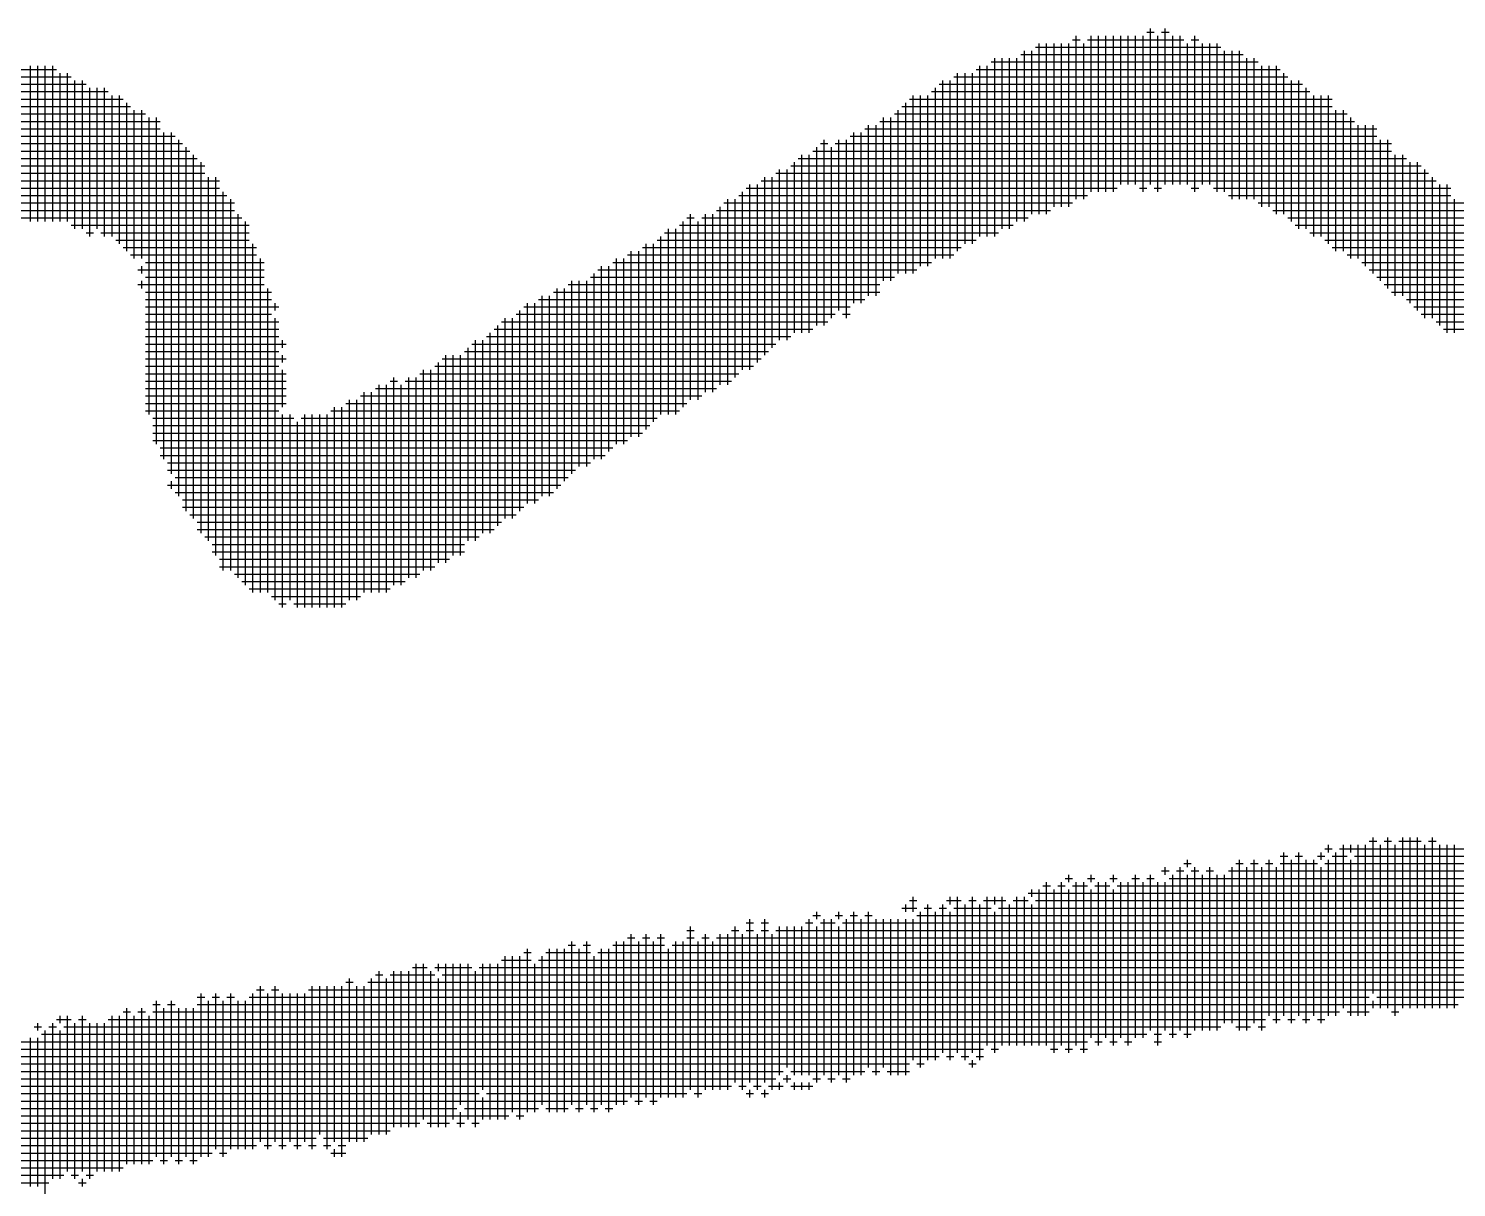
# Model space of a CAD drawing. Header units: feet. Extents: x 0 to 168200, y 0 to 118800.
# Drawn here: x 106787 to 107150.8, y 5637.7 to 5932.8 of the extents above; entities that cross this region are included whole.
import ezdxf

# ---------------------------------------------------------------- set-up
doc = ezdxf.new("R2010")
doc.units = ezdxf.units.FT
doc.header["$LTSCALE"] = 1100
doc.header["$MEASUREMENT"] = 0
doc.layers.add('CX-MISC', color=2, linetype='CONTINUOUS')

# ---------------------------------------------------------------- blocks, each defined once
blk = doc.blocks.new('CXGLOGO-싸인3')
at = {"layer": 'CX-MISC'}
for p, q in [((354.977, 149.737, 1090.783), (355.397, 149.737, 1090.783)), ((355.187, 140.707, 1090.783), (355.187, 149.947, 1090.783)), ((355.817, 149.737, 1090.783), (361.277, 149.737, 1090.783)), ((356.027, 141.127, 1090.783), (356.027, 149.947, 1090.783)), ((356.447, 141.127, 1090.783), (356.447, 149.947, 1090.783)), ((356.867, 141.127, 1090.783), (356.867, 149.947, 1090.783)), ((357.287, 141.127, 1090.783), (357.287, 149.947, 1090.783)), ((357.707, 141.547, 1090.783), (357.707, 149.947, 1090.783)), ((358.127, 141.547, 1090.783), (358.127, 149.947, 1090.783)), ((358.547, 141.547, 1090.783), (358.547, 149.947, 1090.783)), ((358.967, 141.127, 1090.783), (358.967, 149.947, 1090.783)), ((359.177, 150.157, 1090.783), (359.597, 150.157, 1090.783)), ((359.387, 141.547, 1090.783), (359.387, 150.367, 1090.783)), ((359.807, 141.127, 1090.783), (359.807, 149.947, 1090.783)), ((360.017, 150.157, 1090.783), (360.437, 150.157, 1090.783)), ((360.227, 141.547, 1090.783), (360.227, 150.367, 1090.783)), ((360.647, 141.547, 1090.783), (360.647, 149.947, 1090.783)), ((361.067, 141.547, 1090.783), (361.067, 149.947, 1090.783)), ((361.697, 149.737, 1090.783), (362.117, 149.737, 1090.783)), ((361.907, 141.127, 1090.783), (361.907, 149.947, 1090.783)), ((352.037, 148.897, 1090.783), (364.637, 148.897, 1090.783)), ((352.247, 139.447, 1090.783), (352.247, 149.107, 1090.783)), ((352.667, 139.867, 1090.783), (352.667, 149.107, 1090.783)), ((352.877, 149.317, 1090.783), (363.377, 149.317, 1090.783)), ((353.087, 139.867, 1090.783), (353.087, 149.527, 1090.783)), ((353.507, 139.867, 1090.783), (353.507, 149.527, 1090.783)), ((353.927, 140.287, 1090.783), (353.927, 149.527, 1090.783)), ((354.347, 140.287, 1090.783), (354.347, 149.527, 1090.783)), ((354.767, 140.287, 1090.783), (354.767, 149.527, 1090.783)), ((355.607, 140.707, 1090.783), (355.607, 149.527, 1090.783)), ((361.487, 141.547, 1090.783), (361.487, 149.527, 1090.783)), ((362.327, 141.547, 1090.783), (362.327, 149.527, 1090.783)), ((362.747, 141.547, 1090.783), (362.747, 149.527, 1090.783)), ((363.167, 141.127, 1090.783), (363.167, 149.527, 1090.783)), ((363.587, 141.127, 1090.783), (363.587, 149.107, 1090.783)), ((364.007, 140.707, 1090.783), (364.007, 149.107, 1090.783)), ((364.427, 140.707, 1090.783), (364.427, 149.107, 1090.783)), ((289.037, 148.057, 1090.783), (297.437, 148.057, 1090.783)), ((295.967, 139.447, 1090.783), (295.967, 148.267, 1090.783)), ((296.387, 139.447, 1090.783), (296.387, 148.267, 1090.783)), ((296.807, 139.447, 1090.783), (296.807, 148.267, 1090.783)), ((297.227, 139.447, 1090.783), (297.227, 148.267, 1090.783)), ((349.517, 148.057, 1090.783), (366.737, 148.057, 1090.783)), ((349.727, 138.607, 1090.783), (349.727, 148.267, 1090.783)), ((350.147, 138.607, 1090.783), (350.147, 148.267, 1090.783)), ((350.357, 148.477, 1090.783), (365.477, 148.477, 1090.783)), ((350.567, 138.607, 1090.783), (350.567, 148.687, 1090.783)), ((350.987, 139.027, 1090.783), (350.987, 148.687, 1090.783)), ((351.407, 139.027, 1090.783), (351.407, 148.687, 1090.783)), ((351.827, 139.447, 1090.783), (351.827, 148.687, 1090.783)), ((364.847, 140.707, 1090.783), (364.847, 148.687, 1090.783)), ((365.267, 140.707, 1090.783), (365.267, 148.687, 1090.783)), ((365.687, 140.287, 1090.783), (365.687, 148.267, 1090.783)), ((366.107, 140.287, 1090.783), (366.107, 148.267, 1090.783)), ((366.527, 139.867, 1090.783), (366.527, 148.267, 1090.783)), ((286.937, 147.217, 1090.783), (299.117, 147.217, 1090.783)), ((287.777, 147.637, 1090.783), (298.277, 147.637, 1090.783)), ((297.647, 139.447, 1090.783), (297.647, 147.847, 1090.783)), ((298.067, 139.447, 1090.783), (298.067, 147.847, 1090.783)), ((298.487, 139.027, 1090.783), (298.487, 147.427, 1090.783)), ((298.907, 139.027, 1090.783), (298.907, 147.427, 1090.783)), ((347.417, 147.217, 1090.783), (367.997, 147.217, 1090.783)), ((347.627, 137.347, 1090.783), (347.627, 147.427, 1090.783)), ((348.047, 137.347, 1090.783), (348.047, 147.427, 1090.783)), ((348.257, 147.637, 1090.783), (367.157, 147.637, 1090.783)), ((348.467, 137.767, 1090.783), (348.467, 147.847, 1090.783)), ((348.887, 138.187, 1090.783), (348.887, 147.847, 1090.783)), ((349.307, 138.187, 1090.783), (349.307, 147.847, 1090.783)), ((366.947, 139.867, 1090.783), (366.947, 147.847, 1090.783)), ((367.367, 139.447, 1090.783), (367.367, 147.427, 1090.783)), ((367.787, 139.027, 1090.783), (367.787, 147.427, 1090.783)), ((285.257, 146.377, 1090.783), (301.217, 146.377, 1090.783)), ((286.097, 146.797, 1090.783), (300.377, 146.797, 1090.783)), ((299.327, 138.607, 1090.783), (299.327, 147.007, 1090.783)), ((299.747, 139.027, 1090.783), (299.747, 147.007, 1090.783)), ((300.167, 138.607, 1090.783), (300.167, 147.007, 1090.783)), ((300.587, 138.607, 1090.783), (300.587, 146.587, 1090.783)), ((301.007, 138.187, 1090.783), (301.007, 146.587, 1090.783)), ((345.737, 146.377, 1090.783), (369.677, 146.377, 1090.783)), ((345.947, 136.507, 1090.783), (345.947, 146.587, 1090.783)), ((346.367, 136.927, 1090.783), (346.367, 146.587, 1090.783)), ((346.787, 136.927, 1090.783), (346.787, 146.587, 1090.783)), ((346.997, 146.797, 1090.783), (368.417, 146.797, 1090.783)), ((347.207, 137.347, 1090.783), (347.207, 147.007, 1090.783)), ((368.207, 139.027, 1090.783), (368.207, 147.007, 1090.783)), ((368.627, 138.607, 1090.783), (368.627, 146.587, 1090.783)), ((369.047, 138.607, 1090.783), (369.047, 146.587, 1090.783)), ((369.467, 138.187, 1090.783), (369.467, 146.587, 1090.783)), ((283.577, 145.957, 1090.783), (301.637, 145.957, 1090.783)), ((283.577, 145.537, 1090.783), (302.477, 145.537, 1090.783)), ((301.427, 137.767, 1090.783), (301.427, 146.167, 1090.783)), ((301.847, 137.347, 1090.783), (301.847, 145.747, 1090.783)), ((302.267, 137.347, 1090.783), (302.267, 145.747, 1090.783)), ((344.897, 145.537, 1090.783), (370.517, 145.537, 1090.783)), ((345.107, 136.507, 1090.783), (345.107, 145.747, 1090.783)), ((345.317, 145.957, 1090.783), (369.677, 145.957, 1090.783)), ((345.527, 136.507, 1090.783), (345.527, 146.167, 1090.783)), ((369.887, 137.767, 1090.783), (369.887, 145.747, 1090.783)), ((370.307, 137.767, 1090.783), (370.307, 145.747, 1090.783)), ((282.317, 145.117, 1090.783), (303.317, 145.117, 1090.783)), ((302.687, 128.527, 1090.783), (302.687, 145.327, 1090.783)), ((303.107, 126.847, 1090.783), (303.107, 145.327, 1090.783)), ((343.427, 135.247, 1090.783), (343.427, 144.907, 1090.783)), ((343.847, 135.247, 1090.783), (343.847, 144.907, 1090.783)), ((344.057, 145.117, 1090.783), (370.937, 145.117, 1090.783)), ((344.267, 136.087, 1090.783), (344.267, 145.327, 1090.783)), ((344.687, 136.087, 1090.783), (344.687, 145.327, 1090.783)), ((370.727, 137.347, 1090.783), (370.727, 145.327, 1090.783)), ((371.147, 137.347, 1090.783), (371.147, 144.907, 1090.783)), ((371.567, 136.927, 1090.783), (371.567, 144.907, 1090.783)), ((371.987, 136.507, 1090.783), (371.987, 144.907, 1090.783)), ((281.477, 144.277, 1090.783), (304.157, 144.277, 1090.783)), ((282.317, 144.697, 1090.783), (303.317, 144.697, 1090.783)), ((303.527, 126.007, 1090.783), (303.527, 144.487, 1090.783)), ((303.947, 125.167, 1090.783), (303.947, 144.487, 1090.783)), ((304.367, 123.907, 1090.783), (304.367, 144.067, 1090.783)), ((340.907, 133.567, 1090.783), (340.907, 144.067, 1090.783)), ((341.747, 134.407, 1090.783), (341.747, 144.067, 1090.783)), ((342.167, 133.987, 1090.783), (342.167, 144.067, 1090.783)), ((342.377, 144.277, 1090.783), (372.197, 144.277, 1090.783)), ((342.587, 134.827, 1090.783), (342.587, 144.487, 1090.783)), ((343.007, 134.827, 1090.783), (343.007, 144.487, 1090.783)), ((343.217, 144.697, 1090.783), (372.197, 144.697, 1090.783)), ((372.407, 136.087, 1090.783), (372.407, 144.067, 1090.783)), ((372.827, 135.667, 1090.783), (372.827, 144.067, 1090.783)), ((280.637, 143.437, 1090.783), (304.997, 143.437, 1090.783)), ((281.057, 143.857, 1090.783), (304.577, 143.857, 1090.783)), ((304.787, 123.067, 1090.783), (304.787, 143.647, 1090.783)), ((305.207, 122.647, 1090.783), (305.207, 143.227, 1090.783)), ((339.647, 133.147, 1090.783), (339.647, 143.227, 1090.783)), ((340.067, 133.147, 1090.783), (340.067, 143.227, 1090.783)), ((340.277, 143.437, 1090.783), (373.037, 143.437, 1090.783)), ((340.487, 133.567, 1090.783), (340.487, 143.647, 1090.783)), ((340.697, 143.857, 1090.783), (341.117, 143.857, 1090.783)), ((341.327, 133.987, 1090.783), (341.327, 143.647, 1090.783)), ((341.537, 143.857, 1090.783), (373.037, 143.857, 1090.783)), ((373.247, 135.247, 1090.783), (373.247, 143.227, 1090.783)), ((373.667, 135.247, 1090.783), (373.667, 143.227, 1090.783)), ((279.377, 142.597, 1090.783), (305.837, 142.597, 1090.783)), ((280.217, 143.017, 1090.783), (305.417, 143.017, 1090.783)), ((305.627, 121.807, 1090.783), (305.627, 142.807, 1090.783)), ((338.387, 132.727, 1090.783), (338.387, 142.387, 1090.783)), ((338.807, 132.727, 1090.783), (338.807, 142.387, 1090.783)), ((339.017, 142.597, 1090.783), (374.717, 142.597, 1090.783)), ((339.227, 133.147, 1090.783), (339.227, 142.807, 1090.783)), ((339.437, 143.017, 1090.783), (373.877, 143.017, 1090.783)), ((374.087, 134.827, 1090.783), (374.087, 142.807, 1090.783)), ((374.507, 134.407, 1090.783), (374.507, 142.807, 1090.783)), ((374.927, 133.987, 1090.783), (374.927, 142.387, 1090.783)), ((278.537, 141.757, 1090.783), (306.677, 141.757, 1090.783)), ((279.377, 142.177, 1090.783), (305.837, 142.177, 1090.783)), ((306.047, 121.387, 1090.783), (306.047, 141.967, 1090.783)), ((306.467, 120.547, 1090.783), (306.467, 141.967, 1090.783)), ((336.707, 131.047, 1090.783), (336.707, 141.547, 1090.783)), ((337.127, 131.467, 1090.783), (337.127, 141.547, 1090.783)), ((337.337, 141.757, 1090.783), (375.557, 141.757, 1090.783)), ((337.547, 131.887, 1090.783), (337.547, 141.967, 1090.783)), ((337.967, 132.307, 1090.783), (337.967, 141.967, 1090.783)), ((338.177, 142.177, 1090.783), (375.137, 142.177, 1090.783)), ((375.347, 133.987, 1090.783), (375.347, 141.967, 1090.783)), ((375.767, 133.567, 1090.783), (375.767, 141.547, 1090.783)), ((376.187, 133.147, 1090.783), (376.187, 141.547, 1090.783)), ((277.277, 140.917, 1090.783), (307.097, 140.917, 1090.783)), ((277.697, 141.337, 1090.783), (306.677, 141.337, 1090.783)), ((306.887, 119.707, 1090.783), (306.887, 141.127, 1090.783)), ((307.307, 119.707, 1090.783), (307.307, 140.707, 1090.783)), ((335.447, 130.207, 1090.783), (335.447, 140.707, 1090.783)), ((335.867, 130.627, 1090.783), (335.867, 140.707, 1090.783)), ((336.077, 140.917, 1090.783), (355.817, 140.917, 1090.783)), ((336.287, 131.047, 1090.783), (336.287, 141.127, 1090.783)), ((336.497, 141.337, 1090.783), (357.497, 141.337, 1090.783)), ((358.757, 141.337, 1090.783), (359.177, 141.337, 1090.783)), ((359.597, 141.337, 1090.783), (360.017, 141.337, 1090.783)), ((361.697, 141.337, 1090.783), (362.117, 141.337, 1090.783)), ((362.957, 141.337, 1090.783), (376.397, 141.337, 1090.783)), ((363.797, 140.917, 1090.783), (376.397, 140.917, 1090.783)), ((376.607, 133.147, 1090.783), (376.607, 140.707, 1090.783)), ((276.017, 140.077, 1090.783), (307.517, 140.077, 1090.783)), ((276.857, 140.497, 1090.783), (307.517, 140.497, 1090.783)), ((334.817, 140.077, 1090.783), (353.717, 140.077, 1090.783)), ((335.027, 130.207, 1090.783), (335.027, 140.287, 1090.783)), ((335.237, 140.497, 1090.783), (354.977, 140.497, 1090.783)), ((365.477, 140.497, 1090.783), (377.237, 140.497, 1090.783)), ((366.317, 140.077, 1090.783), (377.657, 140.077, 1090.783)), ((276.017, 139.657, 1090.783), (307.937, 139.657, 1090.783)), ((298.277, 139.237, 1090.783), (308.357, 139.237, 1090.783)), ((307.727, 119.287, 1090.783), (307.727, 139.867, 1090.783)), ((308.147, 118.867, 1090.783), (308.147, 139.447, 1090.783)), ((332.717, 139.237, 1090.783), (351.617, 139.237, 1090.783)), ((332.927, 128.947, 1090.783), (332.927, 139.447, 1090.783)), ((333.137, 139.657, 1090.783), (333.557, 139.657, 1090.783)), ((333.347, 129.367, 1090.783), (333.347, 139.867, 1090.783)), ((333.767, 129.367, 1090.783), (333.767, 139.447, 1090.783)), ((333.977, 139.657, 1090.783), (352.457, 139.657, 1090.783)), ((334.187, 129.787, 1090.783), (334.187, 139.867, 1090.783)), ((334.607, 129.787, 1090.783), (334.607, 139.867, 1090.783)), ((367.157, 139.657, 1090.783), (378.077, 139.657, 1090.783)), ((367.577, 139.237, 1090.783), (378.917, 139.237, 1090.783)), ((299.117, 138.817, 1090.783), (299.537, 138.817, 1090.783)), ((299.957, 138.817, 1090.783), (308.357, 138.817, 1090.783)), ((300.797, 138.397, 1090.783), (308.357, 138.397, 1090.783)), ((331.457, 138.397, 1090.783), (349.517, 138.397, 1090.783)), ((331.667, 128.527, 1090.783), (331.667, 138.607, 1090.783)), ((331.877, 138.817, 1090.783), (350.777, 138.817, 1090.783)), ((332.087, 128.527, 1090.783), (332.087, 139.027, 1090.783)), ((332.507, 128.527, 1090.783), (332.507, 139.027, 1090.783)), ((368.417, 138.817, 1090.783), (379.757, 138.817, 1090.783)), ((369.257, 138.397, 1090.783), (380.177, 138.397, 1090.783)), ((301.217, 137.977, 1090.783), (308.777, 137.977, 1090.783)), ((301.637, 137.557, 1090.783), (308.777, 137.557, 1090.783)), ((308.567, 118.447, 1090.783), (308.567, 138.187, 1090.783)), ((329.777, 137.557, 1090.783), (348.257, 137.557, 1090.783)), ((329.987, 127.267, 1090.783), (329.987, 137.767, 1090.783)), ((330.407, 127.267, 1090.783), (330.407, 137.767, 1090.783)), ((330.617, 137.977, 1090.783), (348.677, 137.977, 1090.783)), ((330.827, 127.687, 1090.783), (330.827, 138.187, 1090.783)), ((331.247, 128.107, 1090.783), (331.247, 138.187, 1090.783)), ((369.677, 137.977, 1090.783), (380.597, 137.977, 1090.783)), ((370.517, 137.557, 1090.783), (381.857, 137.557, 1090.783)), ((302.057, 136.717, 1090.783), (309.197, 136.717, 1090.783)), ((302.267, 136.507, 1090.783), (302.267, 136.927, 1090.783)), ((302.477, 137.137, 1090.783), (309.197, 137.137, 1090.783)), ((308.987, 118.447, 1090.783), (308.987, 137.347, 1090.783)), ((328.097, 136.717, 1090.783), (346.157, 136.717, 1090.783)), ((328.307, 126.007, 1090.783), (328.307, 136.927, 1090.783)), ((328.727, 126.427, 1090.783), (328.727, 136.927, 1090.783)), ((328.937, 137.137, 1090.783), (346.997, 137.137, 1090.783)), ((329.147, 126.847, 1090.783), (329.147, 137.347, 1090.783)), ((329.567, 126.847, 1090.783), (329.567, 137.347, 1090.783)), ((371.357, 137.137, 1090.783), (382.277, 137.137, 1090.783)), ((371.777, 136.717, 1090.783), (383.957, 136.717, 1090.783)), ((302.057, 135.877, 1090.783), (309.197, 135.877, 1090.783)), ((302.267, 135.667, 1090.783), (302.267, 136.087, 1090.783)), ((302.477, 136.297, 1090.783), (309.197, 136.297, 1090.783)), ((326.417, 135.877, 1090.783), (344.057, 135.877, 1090.783)), ((326.627, 125.167, 1090.783), (326.627, 136.087, 1090.783)), ((327.047, 125.587, 1090.783), (327.047, 136.087, 1090.783)), ((327.467, 125.587, 1090.783), (327.467, 136.087, 1090.783)), ((327.677, 136.297, 1090.783), (344.897, 136.297, 1090.783)), ((327.887, 126.007, 1090.783), (327.887, 136.507, 1090.783)), ((372.197, 136.297, 1090.783), (384.377, 136.297, 1090.783)), ((372.617, 135.877, 1090.783), (385.637, 135.877, 1090.783)), ((302.477, 135.457, 1090.783), (309.617, 135.457, 1090.783)), ((302.477, 135.037, 1090.783), (309.617, 135.037, 1090.783)), ((309.407, 118.447, 1090.783), (309.407, 135.667, 1090.783)), ((324.737, 135.037, 1090.783), (343.217, 135.037, 1090.783)), ((324.947, 123.907, 1090.783), (324.947, 135.247, 1090.783)), ((325.367, 123.907, 1090.783), (325.367, 135.247, 1090.783)), ((325.577, 135.457, 1090.783), (344.057, 135.457, 1090.783)), ((325.787, 124.327, 1090.783), (325.787, 135.667, 1090.783)), ((326.207, 124.747, 1090.783), (326.207, 135.667, 1090.783)), ((373.037, 135.457, 1090.783), (387.317, 135.457, 1090.783)), ((373.877, 135.037, 1090.783), (388.157, 135.037, 1090.783)), ((302.477, 134.617, 1090.783), (310.037, 134.617, 1090.783)), ((309.827, 134.407, 1090.783), (309.827, 134.827, 1090.783)), ((323.687, 123.067, 1090.783), (323.687, 134.407, 1090.783)), ((323.897, 134.617, 1090.783), (342.377, 134.617, 1090.783)), ((324.107, 123.487, 1090.783), (324.107, 134.827, 1090.783)), ((324.527, 123.487, 1090.783), (324.527, 134.827, 1090.783)), ((374.297, 134.617, 1090.783), (389.837, 134.617, 1090.783)), ((302.477, 134.197, 1090.783), (309.617, 134.197, 1090.783)), ((302.477, 133.777, 1090.783), (310.037, 133.777, 1090.783)), ((309.827, 118.027, 1090.783), (309.827, 133.987, 1090.783)), ((322.427, 122.227, 1090.783), (322.427, 133.567, 1090.783)), ((322.637, 133.777, 1090.783), (341.117, 133.777, 1090.783)), ((322.847, 122.647, 1090.783), (322.847, 133.987, 1090.783)), ((323.267, 122.647, 1090.783), (323.267, 133.987, 1090.783)), ((323.477, 134.197, 1090.783), (341.537, 134.197, 1090.783)), ((341.957, 134.197, 1090.783), (342.377, 134.197, 1090.783)), ((374.717, 134.197, 1090.783), (391.937, 134.197, 1090.783)), ((375.557, 133.777, 1090.783), (458.297, 133.777, 1090.783)), ((302.477, 133.357, 1090.783), (310.037, 133.357, 1090.783)), ((302.477, 132.937, 1090.783), (310.037, 132.937, 1090.783)), ((310.247, 132.307, 1090.783), (310.247, 132.727, 1090.783)), ((321.167, 121.387, 1090.783), (321.167, 132.727, 1090.783)), ((321.587, 121.807, 1090.783), (321.587, 132.727, 1090.783)), ((321.797, 132.937, 1090.783), (339.017, 132.937, 1090.783)), ((322.007, 121.807, 1090.783), (322.007, 133.147, 1090.783)), ((322.217, 133.357, 1090.783), (340.277, 133.357, 1090.783)), ((375.977, 133.357, 1090.783), (456.197, 133.357, 1090.783)), ((302.477, 132.517, 1090.783), (310.457, 132.517, 1090.783)), ((302.477, 132.097, 1090.783), (310.037, 132.097, 1090.783)), ((310.247, 131.467, 1090.783), (310.247, 131.887, 1090.783)), ((319.487, 120.127, 1090.783), (319.487, 131.887, 1090.783)), ((319.907, 120.547, 1090.783), (319.907, 131.887, 1090.783)), ((320.327, 120.547, 1090.783), (320.327, 131.887, 1090.783)), ((320.537, 132.097, 1090.783), (337.757, 132.097, 1090.783)), ((320.747, 121.387, 1090.783), (320.747, 132.307, 1090.783)), ((320.957, 132.517, 1090.783), (338.177, 132.517, 1090.783)), ((302.477, 131.677, 1090.783), (310.457, 131.677, 1090.783)), ((302.477, 131.257, 1090.783), (310.037, 131.257, 1090.783)), ((310.247, 128.947, 1090.783), (310.247, 131.047, 1090.783)), ((318.227, 119.707, 1090.783), (318.227, 131.047, 1090.783)), ((318.647, 119.707, 1090.783), (318.647, 131.047, 1090.783)), ((318.857, 131.257, 1090.783), (336.917, 131.257, 1090.783)), ((319.067, 120.127, 1090.783), (319.067, 131.467, 1090.783)), ((319.277, 131.677, 1090.783), (337.337, 131.677, 1090.783)), ((302.477, 130.837, 1090.783), (310.457, 130.837, 1090.783)), ((302.477, 130.417, 1090.783), (310.457, 130.417, 1090.783)), ((315.707, 118.447, 1090.783), (315.707, 130.207, 1090.783)), ((316.127, 118.447, 1090.783), (316.127, 130.207, 1090.783)), ((316.337, 130.417, 1090.783), (316.757, 130.417, 1090.783)), ((316.547, 118.867, 1090.783), (316.547, 130.627, 1090.783)), ((316.967, 118.867, 1090.783), (316.967, 130.207, 1090.783)), ((317.177, 130.417, 1090.783), (335.657, 130.417, 1090.783)), ((317.387, 119.287, 1090.783), (317.387, 130.627, 1090.783)), ((317.807, 119.287, 1090.783), (317.807, 130.627, 1090.783)), ((318.017, 130.837, 1090.783), (336.077, 130.837, 1090.783)), ((302.477, 129.997, 1090.783), (310.457, 129.997, 1090.783)), ((302.477, 129.577, 1090.783), (310.457, 129.577, 1090.783)), ((314.027, 118.027, 1090.783), (314.027, 129.367, 1090.783)), ((314.447, 118.027, 1090.783), (314.447, 129.367, 1090.783)), ((314.657, 129.577, 1090.783), (333.977, 129.577, 1090.783)), ((314.867, 118.447, 1090.783), (314.867, 129.787, 1090.783)), ((315.287, 118.447, 1090.783), (315.287, 129.787, 1090.783)), ((315.497, 129.997, 1090.783), (334.817, 129.997, 1090.783)), ((302.477, 129.157, 1090.783), (310.457, 129.157, 1090.783)), ((302.477, 128.737, 1090.783), (310.037, 128.737, 1090.783)), ((312.977, 128.737, 1090.783), (332.717, 128.737, 1090.783)), ((313.187, 117.607, 1090.783), (313.187, 128.947, 1090.783)), ((313.607, 117.607, 1090.783), (313.607, 128.947, 1090.783)), ((313.817, 129.157, 1090.783), (333.137, 129.157, 1090.783)), ((302.897, 128.317, 1090.783), (310.877, 128.317, 1090.783)), ((302.897, 127.897, 1090.783), (331.037, 127.897, 1090.783)), ((310.247, 117.607, 1090.783), (310.247, 128.527, 1090.783)), ((310.667, 118.027, 1090.783), (310.667, 128.527, 1090.783)), ((311.087, 117.607, 1090.783), (311.087, 128.107, 1090.783)), ((311.297, 128.317, 1090.783), (331.457, 128.317, 1090.783)), ((311.507, 117.607, 1090.783), (311.507, 128.527, 1090.783)), ((311.927, 117.607, 1090.783), (311.927, 128.527, 1090.783)), ((312.347, 117.607, 1090.783), (312.347, 128.527, 1090.783)), ((312.767, 117.607, 1090.783), (312.767, 128.527, 1090.783)), ((302.897, 127.477, 1090.783), (330.617, 127.477, 1090.783)), ((302.897, 127.057, 1090.783), (329.777, 127.057, 1090.783)), ((303.317, 126.637, 1090.783), (328.937, 126.637, 1090.783)), ((303.317, 126.217, 1090.783), (328.517, 126.217, 1090.783)), ((303.737, 125.797, 1090.783), (327.677, 125.797, 1090.783)), ((303.737, 125.377, 1090.783), (326.837, 125.377, 1090.783)), ((303.737, 124.537, 1090.783), (325.997, 124.537, 1090.783)), ((303.947, 124.327, 1090.783), (303.947, 124.747, 1090.783)), ((304.157, 124.957, 1090.783), (326.417, 124.957, 1090.783)), ((304.157, 124.117, 1090.783), (325.577, 124.117, 1090.783)), ((304.577, 123.697, 1090.783), (324.737, 123.697, 1090.783)), ((304.577, 123.277, 1090.783), (323.897, 123.277, 1090.783)), ((304.997, 122.857, 1090.783), (323.477, 122.857, 1090.783)), ((305.417, 122.437, 1090.783), (322.637, 122.437, 1090.783)), ((305.417, 122.017, 1090.783), (322.217, 122.017, 1090.783)), ((305.837, 121.597, 1090.783), (321.377, 121.597, 1090.783)), ((306.257, 121.177, 1090.783), (320.537, 121.177, 1090.783)), ((306.257, 120.757, 1090.783), (320.537, 120.757, 1090.783)), ((306.677, 120.337, 1090.783), (319.697, 120.337, 1090.783)), ((306.677, 119.917, 1090.783), (318.857, 119.917, 1090.783)), ((307.517, 119.497, 1090.783), (318.017, 119.497, 1090.783)), ((307.937, 119.077, 1090.783), (317.177, 119.077, 1090.783)), ((308.357, 118.657, 1090.783), (316.337, 118.657, 1090.783)), ((309.617, 118.237, 1090.783), (314.657, 118.237, 1090.783)), ((310.037, 117.817, 1090.783), (310.457, 117.817, 1090.783)), ((310.877, 117.817, 1090.783), (313.817, 117.817, 1090.783)), ((371.777, 104.377, 1090.783), (372.197, 104.377, 1090.783)), ((371.987, 95.767, 1090.783), (371.987, 104.587, 1090.783)), ((372.617, 104.377, 1090.783), (373.037, 104.377, 1090.783)), ((372.827, 94.927, 1090.783), (372.827, 104.587, 1090.783)), ((373.457, 104.377, 1090.783), (374.717, 104.377, 1090.783)), ((373.667, 94.927, 1090.783), (373.667, 104.587, 1090.783)), ((374.087, 94.927, 1090.783), (374.087, 104.587, 1090.783)), ((374.507, 94.927, 1090.783), (374.507, 104.587, 1090.783)), ((375.137, 104.377, 1090.783), (375.557, 104.377, 1090.783)), ((375.347, 94.927, 1090.783), (375.347, 104.587, 1090.783)), ((366.737, 103.537, 1090.783), (367.157, 103.537, 1090.783)), ((366.947, 94.507, 1090.783), (366.947, 103.747, 1090.783)), ((367.577, 103.537, 1090.783), (367.997, 103.537, 1090.783)), ((367.787, 94.507, 1090.783), (367.787, 103.747, 1090.783)), ((368.837, 103.537, 1090.783), (369.257, 103.537, 1090.783)), ((369.047, 103.327, 1090.783), (369.047, 103.747, 1090.783)), ((369.257, 103.957, 1090.783), (369.677, 103.957, 1090.783)), ((369.467, 103.747, 1090.783), (369.467, 104.167, 1090.783)), ((369.677, 103.537, 1090.783), (370.517, 103.537, 1090.783)), ((369.887, 94.507, 1090.783), (369.887, 103.747, 1090.783)), ((370.097, 103.957, 1090.783), (459.977, 103.957, 1090.783)), ((370.307, 94.927, 1090.783), (370.307, 104.167, 1090.783)), ((370.727, 103.747, 1090.783), (370.727, 104.167, 1090.783)), ((370.937, 103.537, 1090.783), (454.097, 103.537, 1090.783)), ((371.147, 94.507, 1090.783), (371.147, 104.167, 1090.783)), ((371.567, 94.507, 1090.783), (371.567, 104.167, 1090.783)), ((372.407, 94.927, 1090.783), (372.407, 104.167, 1090.783)), ((373.247, 94.507, 1090.783), (373.247, 104.167, 1090.783)), ((374.927, 94.927, 1090.783), (374.927, 104.167, 1090.783)), ((375.767, 94.927, 1090.783), (375.767, 104.167, 1090.783)), ((376.187, 94.927, 1090.783), (376.187, 104.167, 1090.783)), ((376.607, 94.927, 1090.783), (376.607, 104.167, 1090.783)), ((360.017, 102.697, 1090.783), (360.437, 102.697, 1090.783)), ((360.227, 102.487, 1090.783), (360.227, 102.907, 1090.783)), ((360.857, 102.697, 1090.783), (361.277, 102.697, 1090.783)), ((361.067, 93.667, 1090.783), (361.067, 102.907, 1090.783)), ((361.277, 103.117, 1090.783), (361.697, 103.117, 1090.783)), ((361.487, 102.907, 1090.783), (361.487, 103.327, 1090.783)), ((361.697, 102.697, 1090.783), (362.117, 102.697, 1090.783)), ((361.907, 93.667, 1090.783), (361.907, 102.907, 1090.783)), ((362.537, 102.697, 1090.783), (362.957, 102.697, 1090.783)), ((362.747, 93.667, 1090.783), (362.747, 102.907, 1090.783)), ((363.797, 102.697, 1090.783), (442.757, 102.697, 1090.783)), ((364.007, 94.087, 1090.783), (364.007, 102.907, 1090.783)), ((364.217, 103.117, 1090.783), (364.637, 103.117, 1090.783)), ((364.427, 93.667, 1090.783), (364.427, 103.327, 1090.783)), ((364.847, 93.667, 1090.783), (364.847, 102.907, 1090.783)), ((365.057, 103.117, 1090.783), (365.477, 103.117, 1090.783)), ((365.267, 94.087, 1090.783), (365.267, 103.327, 1090.783)), ((365.687, 93.667, 1090.783), (365.687, 102.907, 1090.783)), ((365.897, 103.117, 1090.783), (366.317, 103.117, 1090.783)), ((366.107, 94.507, 1090.783), (366.107, 103.327, 1090.783)), ((366.527, 94.087, 1090.783), (366.527, 102.907, 1090.783)), ((366.737, 103.117, 1090.783), (368.837, 103.117, 1090.783)), ((367.367, 94.087, 1090.783), (367.367, 103.327, 1090.783)), ((368.207, 94.087, 1090.783), (368.207, 103.327, 1090.783)), ((368.627, 94.507, 1090.783), (368.627, 103.327, 1090.783)), ((369.047, 94.087, 1090.783), (369.047, 102.907, 1090.783)), ((369.257, 103.117, 1090.783), (443.177, 103.117, 1090.783)), ((369.467, 94.507, 1090.783), (369.467, 103.327, 1090.783)), ((370.727, 94.507, 1090.783), (370.727, 103.327, 1090.783)), ((353.507, 92.827, 1090.783), (353.507, 102.067, 1090.783)), ((354.347, 92.827, 1090.783), (354.347, 102.067, 1090.783)), ((354.557, 102.277, 1090.783), (354.977, 102.277, 1090.783)), ((354.767, 102.067, 1090.783), (354.767, 102.487, 1090.783)), ((355.187, 92.827, 1090.783), (355.187, 102.067, 1090.783)), ((355.607, 92.407, 1090.783), (355.607, 102.067, 1090.783)), ((355.817, 102.277, 1090.783), (356.237, 102.277, 1090.783)), ((356.027, 102.067, 1090.783), (356.027, 102.487, 1090.783)), ((356.447, 92.827, 1090.783), (356.447, 102.067, 1090.783)), ((356.867, 93.247, 1090.783), (356.867, 102.067, 1090.783)), ((357.077, 102.277, 1090.783), (357.497, 102.277, 1090.783)), ((357.287, 102.067, 1090.783), (357.287, 102.487, 1090.783)), ((357.707, 93.247, 1090.783), (357.707, 102.067, 1090.783)), ((358.127, 92.827, 1090.783), (358.127, 102.067, 1090.783)), ((358.337, 102.277, 1090.783), (358.757, 102.277, 1090.783)), ((358.547, 93.247, 1090.783), (358.547, 102.487, 1090.783)), ((358.967, 93.247, 1090.783), (358.967, 102.067, 1090.783)), ((359.177, 102.277, 1090.783), (359.597, 102.277, 1090.783)), ((359.387, 93.667, 1090.783), (359.387, 102.487, 1090.783)), ((359.807, 92.827, 1090.783), (359.807, 102.067, 1090.783)), ((360.227, 93.667, 1090.783), (360.227, 102.067, 1090.783)), ((360.437, 102.277, 1090.783), (433.097, 102.277, 1090.783)), ((360.647, 93.247, 1090.783), (360.647, 102.487, 1090.783)), ((361.487, 93.247, 1090.783), (361.487, 102.487, 1090.783)), ((362.327, 93.667, 1090.783), (362.327, 102.487, 1090.783)), ((363.167, 93.667, 1090.783), (363.167, 102.487, 1090.783)), ((363.587, 94.087, 1090.783), (363.587, 102.487, 1090.783)), ((345.947, 100.387, 1090.783), (345.947, 101.227, 1090.783)), ((348.047, 100.807, 1090.783), (348.047, 101.227, 1090.783)), ((348.467, 92.407, 1090.783), (348.467, 101.227, 1090.783)), ((349.307, 92.407, 1090.783), (349.307, 101.227, 1090.783)), ((350.147, 92.827, 1090.783), (350.147, 101.227, 1090.783)), ((350.567, 100.807, 1090.783), (350.567, 101.227, 1090.783)), ((350.987, 92.827, 1090.783), (350.987, 101.227, 1090.783)), ((351.827, 92.827, 1090.783), (351.827, 101.227, 1090.783)), ((352.247, 92.827, 1090.783), (352.247, 101.227, 1090.783)), ((352.457, 101.437, 1090.783), (426.377, 101.437, 1090.783)), ((352.667, 101.227, 1090.783), (352.667, 101.647, 1090.783)), ((353.087, 92.827, 1090.783), (353.087, 101.647, 1090.783)), ((353.297, 101.857, 1090.783), (353.717, 101.857, 1090.783)), ((353.927, 92.407, 1090.783), (353.927, 101.647, 1090.783)), ((354.137, 101.857, 1090.783), (354.557, 101.857, 1090.783)), ((354.767, 92.407, 1090.783), (354.767, 101.647, 1090.783)), ((354.977, 101.857, 1090.783), (355.817, 101.857, 1090.783)), ((356.027, 93.247, 1090.783), (356.027, 101.647, 1090.783)), ((356.237, 101.857, 1090.783), (357.077, 101.857, 1090.783)), ((357.287, 92.827, 1090.783), (357.287, 101.647, 1090.783)), ((357.497, 101.857, 1090.783), (428.897, 101.857, 1090.783)), ((340.487, 99.967, 1090.783), (340.487, 100.387, 1090.783)), ((341.747, 99.967, 1090.783), (341.747, 100.387, 1090.783)), ((342.587, 91.147, 1090.783), (342.587, 100.387, 1090.783)), ((343.427, 91.567, 1090.783), (343.427, 100.387, 1090.783)), ((345.317, 100.597, 1090.783), (346.157, 100.597, 1090.783)), ((345.527, 100.387, 1090.783), (345.527, 100.807, 1090.783)), ((345.737, 101.017, 1090.783), (346.157, 101.017, 1090.783)), ((346.367, 91.567, 1090.783), (346.367, 100.387, 1090.783)), ((346.577, 100.597, 1090.783), (346.997, 100.597, 1090.783)), ((346.787, 91.987, 1090.783), (346.787, 100.807, 1090.783)), ((347.207, 91.987, 1090.783), (347.207, 100.387, 1090.783)), ((347.417, 100.597, 1090.783), (347.837, 100.597, 1090.783)), ((347.627, 92.407, 1090.783), (347.627, 100.807, 1090.783)), ((347.837, 101.017, 1090.783), (348.677, 101.017, 1090.783)), ((348.047, 91.987, 1090.783), (348.047, 100.387, 1090.783)), ((348.257, 100.597, 1090.783), (350.357, 100.597, 1090.783)), ((348.887, 91.987, 1090.783), (348.887, 100.807, 1090.783)), ((349.097, 101.017, 1090.783), (349.517, 101.017, 1090.783)), ((349.727, 91.987, 1090.783), (349.727, 100.807, 1090.783)), ((349.937, 101.017, 1090.783), (351.197, 101.017, 1090.783)), ((350.567, 92.407, 1090.783), (350.567, 100.387, 1090.783)), ((350.777, 100.597, 1090.783), (419.657, 100.597, 1090.783)), ((351.407, 92.827, 1090.783), (351.407, 100.807, 1090.783)), ((351.617, 101.017, 1090.783), (352.457, 101.017, 1090.783)), ((352.667, 92.827, 1090.783), (352.667, 100.807, 1090.783)), ((352.877, 101.017, 1090.783), (425.537, 101.017, 1090.783)), ((333.347, 90.307, 1090.783), (333.347, 99.547, 1090.783)), ((335.867, 90.727, 1090.783), (335.867, 99.547, 1090.783)), ((336.497, 99.757, 1090.783), (336.917, 99.757, 1090.783)), ((336.707, 90.727, 1090.783), (336.707, 99.967, 1090.783)), ((337.337, 99.757, 1090.783), (337.757, 99.757, 1090.783)), ((337.547, 90.727, 1090.783), (337.547, 99.967, 1090.783)), ((338.387, 91.147, 1090.783), (338.387, 99.547, 1090.783)), ((338.807, 91.567, 1090.783), (338.807, 99.547, 1090.783)), ((339.227, 91.147, 1090.783), (339.227, 99.547, 1090.783)), ((339.647, 91.147, 1090.783), (339.647, 99.547, 1090.783)), ((339.857, 99.757, 1090.783), (340.277, 99.757, 1090.783)), ((340.067, 91.147, 1090.783), (340.067, 99.967, 1090.783)), ((340.277, 100.177, 1090.783), (340.697, 100.177, 1090.783)), ((340.487, 90.727, 1090.783), (340.487, 99.547, 1090.783)), ((340.697, 99.757, 1090.783), (341.537, 99.757, 1090.783)), ((340.907, 91.147, 1090.783), (340.907, 99.967, 1090.783)), ((341.327, 90.727, 1090.783), (341.327, 99.967, 1090.783)), ((341.537, 100.177, 1090.783), (341.957, 100.177, 1090.783)), ((341.747, 91.147, 1090.783), (341.747, 99.547, 1090.783)), ((341.957, 99.757, 1090.783), (414.617, 99.757, 1090.783)), ((342.167, 90.727, 1090.783), (342.167, 99.967, 1090.783)), ((342.377, 100.177, 1090.783), (342.797, 100.177, 1090.783)), ((343.007, 91.147, 1090.783), (343.007, 99.967, 1090.783)), ((343.217, 100.177, 1090.783), (343.637, 100.177, 1090.783)), ((343.847, 91.147, 1090.783), (343.847, 99.967, 1090.783)), ((344.267, 91.567, 1090.783), (344.267, 99.967, 1090.783)), ((344.687, 91.147, 1090.783), (344.687, 99.967, 1090.783)), ((345.107, 91.147, 1090.783), (345.107, 99.967, 1090.783)), ((345.527, 91.147, 1090.783), (345.527, 99.967, 1090.783)), ((345.947, 91.987, 1090.783), (345.947, 99.967, 1090.783)), ((346.157, 100.177, 1090.783), (417.977, 100.177, 1090.783)), ((326.627, 89.467, 1090.783), (326.627, 98.707, 1090.783)), ((327.467, 89.467, 1090.783), (327.467, 98.707, 1090.783)), ((329.147, 89.467, 1090.783), (329.147, 98.707, 1090.783)), ((329.567, 89.467, 1090.783), (329.567, 98.707, 1090.783)), ((329.777, 98.917, 1090.783), (330.197, 98.917, 1090.783)), ((329.987, 89.887, 1090.783), (329.987, 99.127, 1090.783)), ((330.407, 89.467, 1090.783), (330.407, 98.707, 1090.783)), ((330.617, 98.917, 1090.783), (331.037, 98.917, 1090.783)), ((330.827, 89.887, 1090.783), (330.827, 99.127, 1090.783)), ((331.247, 89.467, 1090.783), (331.247, 98.707, 1090.783)), ((331.457, 98.917, 1090.783), (331.877, 98.917, 1090.783)), ((331.667, 89.887, 1090.783), (331.667, 99.127, 1090.783)), ((332.507, 89.887, 1090.783), (332.507, 98.707, 1090.783)), ((332.927, 89.887, 1090.783), (332.927, 98.707, 1090.783)), ((333.137, 99.337, 1090.783), (333.557, 99.337, 1090.783)), ((333.137, 98.917, 1090.783), (333.557, 98.917, 1090.783)), ((333.767, 89.887, 1090.783), (333.767, 98.707, 1090.783)), ((333.977, 98.917, 1090.783), (334.397, 98.917, 1090.783)), ((334.187, 90.307, 1090.783), (334.187, 99.127, 1090.783)), ((334.607, 90.307, 1090.783), (334.607, 98.707, 1090.783)), ((334.817, 98.917, 1090.783), (406.217, 98.917, 1090.783)), ((335.027, 90.307, 1090.783), (335.027, 99.127, 1090.783)), ((335.447, 90.307, 1090.783), (335.447, 99.127, 1090.783)), ((335.657, 99.337, 1090.783), (336.077, 99.337, 1090.783)), ((336.287, 90.307, 1090.783), (336.287, 99.127, 1090.783)), ((336.497, 99.337, 1090.783), (336.917, 99.337, 1090.783)), ((337.127, 90.307, 1090.783), (337.127, 99.127, 1090.783)), ((337.337, 99.337, 1090.783), (337.757, 99.337, 1090.783)), ((337.967, 90.307, 1090.783), (337.967, 99.127, 1090.783)), ((338.177, 99.337, 1090.783), (407.057, 99.337, 1090.783)), ((322.847, 88.627, 1090.783), (322.847, 97.867, 1090.783)), ((323.267, 89.047, 1090.783), (323.267, 97.867, 1090.783)), ((323.687, 88.627, 1090.783), (323.687, 97.867, 1090.783)), ((323.897, 98.077, 1090.783), (324.317, 98.077, 1090.783)), ((324.107, 89.047, 1090.783), (324.107, 98.287, 1090.783)), ((324.947, 89.467, 1090.783), (324.947, 97.867, 1090.783)), ((325.157, 98.077, 1090.783), (327.677, 98.077, 1090.783)), ((325.367, 89.047, 1090.783), (325.367, 98.287, 1090.783)), ((325.787, 89.047, 1090.783), (325.787, 98.287, 1090.783)), ((326.207, 89.047, 1090.783), (326.207, 98.287, 1090.783)), ((326.417, 98.497, 1090.783), (326.837, 98.497, 1090.783)), ((327.047, 89.047, 1090.783), (327.047, 98.287, 1090.783)), ((327.257, 98.497, 1090.783), (327.677, 98.497, 1090.783)), ((327.887, 89.047, 1090.783), (327.887, 97.867, 1090.783)), ((328.097, 98.077, 1090.783), (396.137, 98.077, 1090.783)), ((328.307, 89.467, 1090.783), (328.307, 98.287, 1090.783)), ((328.727, 89.047, 1090.783), (328.727, 98.287, 1090.783)), ((328.937, 98.497, 1090.783), (331.877, 98.497, 1090.783)), ((332.087, 89.887, 1090.783), (332.087, 98.287, 1090.783)), ((332.297, 98.497, 1090.783), (405.797, 98.497, 1090.783)), ((315.707, 87.787, 1090.783), (315.707, 97.027, 1090.783)), ((316.547, 88.207, 1090.783), (316.547, 97.027, 1090.783)), ((316.967, 88.207, 1090.783), (316.967, 97.027, 1090.783)), ((317.387, 88.207, 1090.783), (317.387, 97.027, 1090.783)), ((317.597, 97.237, 1090.783), (318.437, 97.237, 1090.783)), ((317.807, 88.207, 1090.783), (317.807, 97.447, 1090.783)), ((318.227, 88.627, 1090.783), (318.227, 97.447, 1090.783)), ((318.647, 88.207, 1090.783), (318.647, 97.027, 1090.783)), ((318.857, 97.237, 1090.783), (320.957, 97.237, 1090.783)), ((319.067, 97.027, 1090.783), (319.067, 97.447, 1090.783)), ((319.487, 88.207, 1090.783), (319.487, 97.447, 1090.783)), ((319.907, 88.627, 1090.783), (319.907, 97.447, 1090.783)), ((320.327, 89.467, 1090.783), (320.327, 97.447, 1090.783)), ((320.747, 88.627, 1090.783), (320.747, 97.447, 1090.783)), ((321.167, 88.207, 1090.783), (321.167, 97.027, 1090.783)), ((321.377, 97.237, 1090.783), (390.257, 97.237, 1090.783)), ((321.587, 90.307, 1090.783), (321.587, 97.447, 1090.783)), ((322.007, 88.627, 1090.783), (322.007, 97.447, 1090.783)), ((322.427, 88.627, 1090.783), (322.427, 97.447, 1090.783)), ((322.637, 97.657, 1090.783), (324.317, 97.657, 1090.783)), ((324.527, 89.047, 1090.783), (324.527, 97.447, 1090.783)), ((324.737, 97.657, 1090.783), (395.297, 97.657, 1090.783)), ((313.817, 96.397, 1090.783), (314.237, 96.397, 1090.783)), ((314.027, 87.367, 1090.783), (314.027, 96.607, 1090.783)), ((315.077, 96.397, 1090.783), (381.857, 96.397, 1090.783)), ((315.287, 87.787, 1090.783), (315.287, 96.607, 1090.783)), ((315.497, 96.817, 1090.783), (315.917, 96.817, 1090.783)), ((316.127, 87.787, 1090.783), (316.127, 96.607, 1090.783)), ((316.337, 96.817, 1090.783), (318.857, 96.817, 1090.783)), ((319.067, 88.207, 1090.783), (319.067, 96.607, 1090.783)), ((319.277, 96.817, 1090.783), (389.417, 96.817, 1090.783)), ((305.417, 95.557, 1090.783), (305.837, 95.557, 1090.783)), ((305.627, 86.527, 1090.783), (305.627, 95.767, 1090.783)), ((306.257, 95.557, 1090.783), (306.677, 95.557, 1090.783)), ((306.467, 86.947, 1090.783), (306.467, 95.767, 1090.783)), ((307.097, 95.557, 1090.783), (307.517, 95.557, 1090.783)), ((307.307, 86.947, 1090.783), (307.307, 95.767, 1090.783)), ((308.357, 95.557, 1090.783), (371.777, 95.557, 1090.783)), ((308.567, 86.947, 1090.783), (308.567, 95.767, 1090.783)), ((308.777, 95.977, 1090.783), (309.197, 95.977, 1090.783)), ((308.987, 87.367, 1090.783), (308.987, 96.187, 1090.783)), ((309.407, 86.947, 1090.783), (309.407, 95.767, 1090.783)), ((309.617, 95.977, 1090.783), (310.037, 95.977, 1090.783)), ((309.827, 87.367, 1090.783), (309.827, 96.187, 1090.783)), ((310.247, 86.947, 1090.783), (310.247, 95.767, 1090.783)), ((310.667, 87.367, 1090.783), (310.667, 95.767, 1090.783)), ((311.087, 86.947, 1090.783), (311.087, 95.767, 1090.783)), ((311.507, 87.367, 1090.783), (311.507, 95.767, 1090.783)), ((311.717, 95.977, 1090.783), (380.177, 95.977, 1090.783)), ((311.927, 86.947, 1090.783), (311.927, 96.187, 1090.783)), ((312.347, 87.787, 1090.783), (312.347, 96.187, 1090.783)), ((312.767, 86.947, 1090.783), (312.767, 96.187, 1090.783)), ((313.187, 87.367, 1090.783), (313.187, 96.187, 1090.783)), ((313.607, 86.527, 1090.783), (313.607, 96.187, 1090.783)), ((314.447, 87.367, 1090.783), (314.447, 96.187, 1090.783)), ((314.867, 87.367, 1090.783), (314.867, 96.187, 1090.783)), ((372.197, 95.557, 1090.783), (379.337, 95.557, 1090.783)), ((301.217, 94.717, 1090.783), (301.637, 94.717, 1090.783)), ((301.427, 86.107, 1090.783), (301.427, 94.927, 1090.783)), ((302.057, 94.717, 1090.783), (302.477, 94.717, 1090.783)), ((302.267, 86.107, 1090.783), (302.267, 94.927, 1090.783)), ((302.897, 95.137, 1090.783), (303.317, 95.137, 1090.783)), ((302.897, 94.717, 1090.783), (370.097, 94.717, 1090.783)), ((303.107, 86.527, 1090.783), (303.107, 95.347, 1090.783)), ((303.527, 86.107, 1090.783), (303.527, 94.927, 1090.783)), ((303.737, 95.137, 1090.783), (304.157, 95.137, 1090.783)), ((303.947, 86.527, 1090.783), (303.947, 95.347, 1090.783)), ((304.367, 86.107, 1090.783), (304.367, 94.927, 1090.783)), ((304.787, 86.527, 1090.783), (304.787, 94.927, 1090.783)), ((305.207, 86.107, 1090.783), (305.207, 94.927, 1090.783)), ((305.417, 95.137, 1090.783), (376.817, 95.137, 1090.783)), ((306.047, 86.527, 1090.783), (306.047, 95.347, 1090.783)), ((306.887, 86.527, 1090.783), (306.887, 95.347, 1090.783)), ((307.727, 86.947, 1090.783), (307.727, 95.347, 1090.783)), ((308.147, 86.947, 1090.783), (308.147, 95.347, 1090.783)), ((370.517, 94.717, 1090.783), (371.777, 94.717, 1090.783)), ((371.987, 94.927, 1090.783), (371.987, 95.347, 1090.783)), ((373.037, 94.717, 1090.783), (373.457, 94.717, 1090.783)), ((296.177, 93.877, 1090.783), (296.597, 93.877, 1090.783)), ((296.387, 93.667, 1090.783), (296.387, 94.087, 1090.783)), ((297.017, 93.877, 1090.783), (297.437, 93.877, 1090.783)), ((297.227, 85.267, 1090.783), (297.227, 94.087, 1090.783)), ((297.437, 94.297, 1090.783), (298.277, 94.297, 1090.783)), ((297.647, 94.087, 1090.783), (297.647, 94.507, 1090.783)), ((297.857, 93.877, 1090.783), (363.377, 93.877, 1090.783)), ((298.067, 85.687, 1090.783), (298.067, 94.507, 1090.783)), ((298.487, 85.267, 1090.783), (298.487, 94.087, 1090.783)), ((298.697, 94.297, 1090.783), (299.117, 94.297, 1090.783)), ((298.907, 85.687, 1090.783), (298.907, 94.507, 1090.783)), ((299.327, 85.267, 1090.783), (299.327, 94.087, 1090.783)), ((299.747, 85.687, 1090.783), (299.747, 94.087, 1090.783)), ((300.167, 85.687, 1090.783), (300.167, 94.087, 1090.783)), ((300.377, 94.297, 1090.783), (365.897, 94.297, 1090.783)), ((300.587, 85.687, 1090.783), (300.587, 94.507, 1090.783)), ((301.007, 85.687, 1090.783), (301.007, 94.507, 1090.783)), ((301.847, 86.107, 1090.783), (301.847, 94.507, 1090.783)), ((302.687, 86.107, 1090.783), (302.687, 94.507, 1090.783)), ((364.217, 93.877, 1090.783), (365.057, 93.877, 1090.783)), ((365.477, 93.877, 1090.783), (365.897, 93.877, 1090.783)), ((366.317, 94.297, 1090.783), (366.737, 94.297, 1090.783)), ((367.157, 94.297, 1090.783), (367.577, 94.297, 1090.783)), ((367.997, 94.297, 1090.783), (368.417, 94.297, 1090.783)), ((368.837, 94.297, 1090.783), (369.257, 94.297, 1090.783)), ((289.457, 93.037, 1090.783), (355.817, 93.037, 1090.783)), ((295.967, 84.847, 1090.783), (295.967, 93.247, 1090.783)), ((296.387, 84.847, 1090.783), (296.387, 93.247, 1090.783)), ((296.597, 93.457, 1090.783), (359.177, 93.457, 1090.783)), ((296.807, 84.427, 1090.783), (296.807, 93.667, 1090.783)), ((297.647, 85.267, 1090.783), (297.647, 93.667, 1090.783)), ((356.237, 93.037, 1090.783), (356.657, 93.037, 1090.783)), ((357.077, 93.037, 1090.783), (357.497, 93.037, 1090.783)), ((357.917, 93.037, 1090.783), (358.337, 93.037, 1090.783)), ((359.597, 93.457, 1090.783), (360.017, 93.457, 1090.783)), ((359.597, 93.037, 1090.783), (360.017, 93.037, 1090.783)), ((360.437, 93.457, 1090.783), (360.857, 93.457, 1090.783)), ((361.277, 93.457, 1090.783), (361.697, 93.457, 1090.783)), ((286.097, 92.197, 1090.783), (347.417, 92.197, 1090.783)), ((290.297, 92.617, 1090.783), (349.937, 92.617, 1090.783)), ((347.837, 92.197, 1090.783), (348.257, 92.197, 1090.783)), ((348.677, 92.197, 1090.783), (349.097, 92.197, 1090.783)), ((349.517, 92.197, 1090.783), (349.937, 92.197, 1090.783)), ((350.357, 92.617, 1090.783), (350.777, 92.617, 1090.783)), ((353.717, 92.617, 1090.783), (354.137, 92.617, 1090.783)), ((354.557, 92.617, 1090.783), (354.977, 92.617, 1090.783)), ((355.397, 92.617, 1090.783), (355.817, 92.617, 1090.783)), ((284.417, 91.777, 1090.783), (345.737, 91.777, 1090.783)), ((346.157, 91.777, 1090.783), (346.577, 91.777, 1090.783)), ((349.097, 91.777, 1090.783), (349.517, 91.777, 1090.783)), ((349.307, 91.567, 1090.783), (349.307, 91.987, 1090.783)), ((275.177, 90.937, 1090.783), (338.177, 90.937, 1090.783)), ((280.637, 91.357, 1090.783), (338.597, 91.357, 1090.783)), ((338.387, 90.307, 1090.783), (338.387, 90.727, 1090.783)), ((338.597, 90.937, 1090.783), (339.017, 90.937, 1090.783)), ((338.807, 90.727, 1090.783), (338.807, 91.147, 1090.783)), ((339.017, 91.357, 1090.783), (343.217, 91.357, 1090.783)), ((339.227, 90.307, 1090.783), (339.227, 90.727, 1090.783)), ((339.647, 90.307, 1090.783), (339.647, 90.727, 1090.783)), ((340.067, 90.307, 1090.783), (340.067, 90.727, 1090.783)), ((340.277, 90.937, 1090.783), (340.697, 90.937, 1090.783)), ((341.117, 90.937, 1090.783), (341.537, 90.937, 1090.783)), ((341.957, 90.937, 1090.783), (342.377, 90.937, 1090.783)), ((343.637, 91.357, 1090.783), (344.057, 91.357, 1090.783)), ((344.477, 91.357, 1090.783), (345.737, 91.357, 1090.783)), ((268.037, 90.097, 1090.783), (321.377, 90.097, 1090.783)), ((273.917, 90.517, 1090.783), (335.657, 90.517, 1090.783)), ((321.587, 88.627, 1090.783), (321.587, 89.887, 1090.783)), ((321.797, 90.097, 1090.783), (333.137, 90.097, 1090.783)), ((333.557, 90.097, 1090.783), (333.977, 90.097, 1090.783)), ((336.077, 90.517, 1090.783), (336.497, 90.517, 1090.783)), ((336.497, 90.097, 1090.783), (336.917, 90.097, 1090.783)), ((336.707, 89.887, 1090.783), (336.707, 90.307, 1090.783)), ((336.917, 90.517, 1090.783), (337.337, 90.517, 1090.783)), ((337.337, 90.097, 1090.783), (337.757, 90.097, 1090.783)), ((337.547, 89.887, 1090.783), (337.547, 90.307, 1090.783)), ((337.757, 90.517, 1090.783), (338.597, 90.517, 1090.783)), ((339.017, 90.517, 1090.783), (340.277, 90.517, 1090.783)), ((266.777, 89.257, 1090.783), (320.117, 89.257, 1090.783)), ((267.617, 89.677, 1090.783), (329.777, 89.677, 1090.783)), ((320.327, 88.207, 1090.783), (320.327, 89.047, 1090.783)), ((320.537, 89.257, 1090.783), (324.737, 89.257, 1090.783)), ((325.157, 89.257, 1090.783), (326.417, 89.257, 1090.783)), ((326.837, 89.257, 1090.783), (327.257, 89.257, 1090.783)), ((327.677, 89.257, 1090.783), (328.097, 89.257, 1090.783)), ((328.517, 89.257, 1090.783), (328.937, 89.257, 1090.783)), ((330.197, 89.677, 1090.783), (330.617, 89.677, 1090.783)), ((331.037, 89.677, 1090.783), (331.457, 89.677, 1090.783)), ((255.857, 88.417, 1090.783), (318.017, 88.417, 1090.783)), ((260.057, 88.837, 1090.783), (323.057, 88.837, 1090.783)), ((318.437, 88.417, 1090.783), (319.697, 88.417, 1090.783)), ((320.117, 88.417, 1090.783), (320.537, 88.417, 1090.783)), ((320.957, 88.417, 1090.783), (321.377, 88.417, 1090.783)), ((323.477, 88.837, 1090.783), (323.897, 88.837, 1090.783)), ((253.337, 87.577, 1090.783), (312.137, 87.577, 1090.783)), ((255.857, 87.997, 1090.783), (316.337, 87.997, 1090.783)), ((312.557, 87.577, 1090.783), (315.077, 87.577, 1090.783)), ((253.337, 87.157, 1090.783), (308.777, 87.157, 1090.783)), ((253.757, 86.737, 1090.783), (306.257, 86.737, 1090.783)), ((306.677, 86.737, 1090.783), (307.097, 86.737, 1090.783)), ((309.197, 87.157, 1090.783), (309.617, 87.157, 1090.783)), ((310.037, 87.157, 1090.783), (310.457, 87.157, 1090.783)), ((310.877, 87.157, 1090.783), (311.297, 87.157, 1090.783)), ((311.717, 87.157, 1090.783), (312.137, 87.157, 1090.783)), ((312.557, 87.157, 1090.783), (312.977, 87.157, 1090.783)), ((312.977, 86.737, 1090.783), (313.817, 86.737, 1090.783)), ((313.187, 86.527, 1090.783), (313.187, 86.947, 1090.783)), ((313.397, 87.157, 1090.783), (313.817, 87.157, 1090.783)), ((240.737, 85.897, 1090.783), (301.217, 85.897, 1090.783)), ((244.937, 86.317, 1090.783), (302.897, 86.317, 1090.783)), ((303.317, 86.317, 1090.783), (303.737, 86.317, 1090.783)), ((304.157, 86.317, 1090.783), (304.577, 86.317, 1090.783)), ((304.997, 86.317, 1090.783), (305.417, 86.317, 1090.783)), ((232.337, 85.057, 1090.783), (297.017, 85.057, 1090.783)), ((234.017, 85.477, 1090.783), (297.857, 85.477, 1090.783)), ((298.277, 85.477, 1090.783), (298.697, 85.477, 1090.783)), ((298.697, 85.057, 1090.783), (299.117, 85.057, 1090.783)), ((298.907, 84.847, 1090.783), (298.907, 85.267, 1090.783)), ((299.117, 85.477, 1090.783), (299.537, 85.477, 1090.783))]:
    blk.add_line(p, q, dxfattribs=at)

msp = doc.modelspace()

# ---------------------------------------------------------------- block references
at = {"layer": 'CX-MISC', "color": 7, "xscale": 4.500000004190952, "yscale": 4.500000004190952, "zscale": 4.500000004190952}
msp.add_blockref('CXGLOGO-싸인3', (105455.64, 5256.17), dxfattribs=at)

doc.saveas('drawing.dxf')
